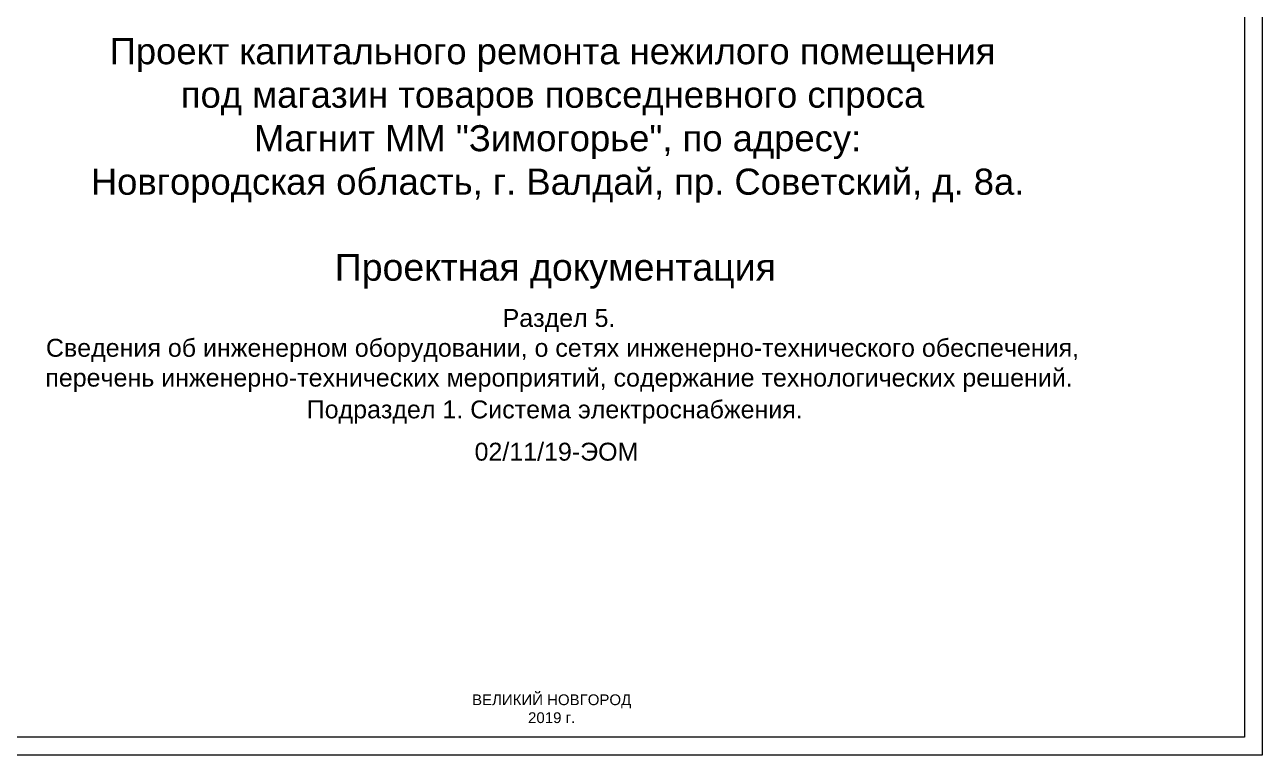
# Model space of a CAD drawing. Header units: metres. Extents: x -1525 to -1043, y -1331 to -1144.
# Drawn here: x -1499.81 to -1465.22, y -1185.33 to -1164.93 of the extents above; entities that cross this region are included whole.
import ezdxf

# ---------------------------------------------------------------- set-up
doc = ezdxf.new("R2010")
doc.units = ezdxf.units.M
doc.header["$MEASUREMENT"] = 0
doc.styles.add('GOST 2.304', font='CS_Gost2304.shx')
doc.styles.add('Style-Arial', font='arial.ttf')

msp = doc.modelspace()

# ---------------------------------------------------------------- linework, layer by layer
at = {"color": 7, "linetype": 'Continuous', "lineweight": 13, "flags": 128}
for points in [[(-1506.22162897, -1156.3332154), (-1465.22162897, -1156.3332154), (-1465.22162897, -1185.3332154), (-1506.22162897, -1185.3332154), (-1506.22162897, -1156.3332154)], [(-1504.22162897, -1156.8332154), (-1465.72162897, -1156.8332154), (-1465.72162897, -1184.8332154), (-1504.22162897, -1184.8332154), (-1504.22162897, -1156.8332154)]]:
    msp.add_lwpolyline(points, close=True, dxfattribs=at)

# ---------------------------------------------------------------- texts
at = {"color": 7, "linetype": 'Continuous', "lineweight": 0}
for s, insert, char_height, attachment_point, style in [('{\\fArial|b0|i0|c204|p39;Проект капитального ремонта нежилого помещения\\Pпод магазин товаров повседневного спроса\\P Магнит ММ "Зимогорье", по адресу:\\P Новгородская область, г. Валдай, пр. Советский, д. 8а.}', (-1485.05892634, -1167.60318933), 0.7285714286, 5, 'GOST 2.304'), ('\\PРаздел 5.\\P Сведения об инженерном оборудовании, о сетях инженерно-технического обеспечения, \\Pперечень инженерно-технических мероприятий, содержание технологических решений.', (-1484.87813537, -1172.03769822), 0.5, 2, 'Style-Arial'), ('Подраздел 1. Система электроснабжения.', (-1484.99733801, -1175.42486287), 0.5, 2, 'Style-Arial')]:
    msp.add_mtext(s, dxfattribs=dict(at, insert=insert, char_height=char_height, attachment_point=attachment_point, style=style))
at = {"color": 7, "linetype": 'Continuous', "lineweight": 13, "attachment_point": 5, "style": 'GOST 2.304'}
for s, insert, char_height, width in [('\\fArial|b0|i0|c204204|p39;Проектная документация', (-1484.98079223, -1171.81847788), 0.75, 23.8411051838), ('{\\fArial|b0|i0|c204|p39;02/11/19-ЭОМ}', (-1484.94943679, -1176.85934574), 0.5, 15.8940701225)]:
    msp.add_mtext(s, dxfattribs=dict(at, insert=insert, char_height=char_height, width=width))
at = {"lineweight": 13, "insert": (-1485.08401881, -1184.03668576), "char_height": 0.3, "width": 12.1204182722, "attachment_point": 5, "style": 'GOST 2.304'}
msp.add_mtext('\\fArial|b0|i0|c204204|p39;ВЕЛИКИЙ НОВГОРОД\\P2019 г.', dxfattribs=at)

doc.saveas('drawing.dxf')
